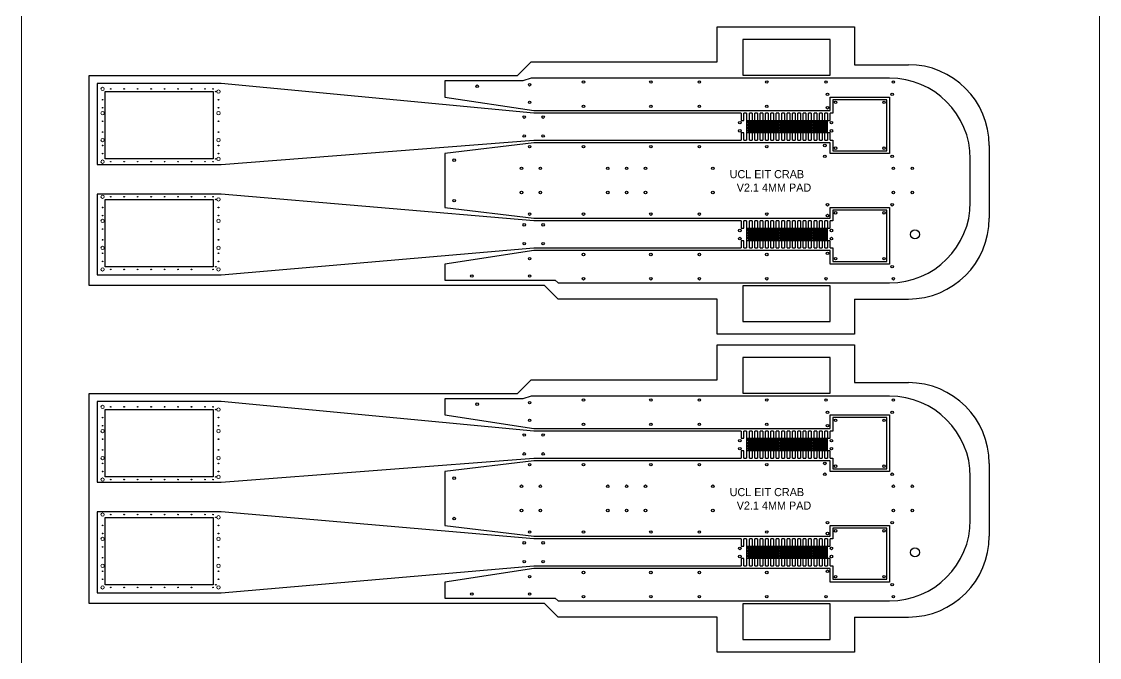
# Model space of a CAD drawing. Header units: millimetres. Extents: x 43.3 to 83.3, y 94.2 to 164.2.
# Drawn here: x 43.29 to 83.29, y 110.9 to 134.5 of the extents above; entities that cross this region are included whole.
import ezdxf

# ---------------------------------------------------------------- set-up
doc = ezdxf.new("R2010")
doc.units = ezdxf.units.MM
for name, color, linetype in [('Foil', 5, 'Continuous'), ('Opening', 1, 'Continuous'), ('Outline', 3, 'Continuous'), ('Rasters', 6, 'Continuous')]:
    doc.layers.add(name, color=color, linetype=linetype)

# ---------------------------------------------------------------- blocks, each defined once
blk = doc.blocks.new('*U7')
at = {"layer": 'Rasters'}
blk.add_line((0, 0.233), (0, -0.233), dxfattribs=at)
blk = doc.blocks.new('*U8')
at = {"layer": 'Rasters', "color": 0, "linetype": 'ByBlock', "lineweight": -2, "transparency": 16777216}
for p in [(0, 0), (0.05, 0), (0.1, 0), (0.15, 0), (0.2, 0), (0.25, 0), (0.3, 0), (0.35, 0), (0.4, 0), (0.45, 0), (0.5, 0), (0.55, 0), (0.6, 0), (0.65, 0), (0.7, 0), (0.75, 0), (0.8, 0), (0.85, 0), (0.9, 0), (0.95, 0), (1, 0), (1.05, 0), (1.1, 0), (1.15, 0), (1.2, 0), (1.25, 0), (1.3, 0), (1.35, 0), (1.4, 0), (1.45, 0), (1.5, 0), (1.55, 0), (1.6, 0), (1.65, 0), (1.7, 0), (1.75, 0), (1.8, 0), (1.85, 0), (1.9, 0), (1.95, 0), (2, 0), (2.05, 0), (2.1, 0), (2.15, 0), (2.2, 0), (2.25, 0), (2.3, 0), (2.35, 0), (2.4, 0), (2.45, 0), (2.5, 0), (2.55, 0), (2.6, 0), (2.65, 0), (2.7, 0), (2.75, 0), (2.8, 0), (2.85, 0), (2.9, 0)]:
    blk.add_blockref('*U7', p, dxfattribs=at)
blk = doc.blocks.new('*U9')
at = {"layer": 'Rasters'}
blk.add_line((0, 0.233), (0, -0.233), dxfattribs=at)
blk = doc.blocks.new('*U10')
at = {"layer": 'Rasters', "color": 0, "linetype": 'ByBlock', "lineweight": -2, "transparency": 16777216}
for p in [(0, 0), (0.05, 0), (0.1, 0), (0.15, 0), (0.2, 0), (0.25, 0), (0.3, 0), (0.35, 0), (0.4, 0), (0.45, 0), (0.5, 0), (0.55, 0), (0.6, 0), (0.65, 0), (0.7, 0), (0.75, 0), (0.8, 0), (0.85, 0), (0.9, 0), (0.95, 0), (1, 0), (1.05, 0), (1.1, 0), (1.15, 0), (1.2, 0), (1.25, 0), (1.3, 0), (1.35, 0), (1.4, 0), (1.45, 0), (1.5, 0), (1.55, 0), (1.6, 0), (1.65, 0), (1.7, 0), (1.75, 0), (1.8, 0), (1.85, 0), (1.9, 0), (1.95, 0), (2, 0), (2.05, 0), (2.1, 0), (2.15, 0), (2.2, 0), (2.25, 0), (2.3, 0), (2.35, 0), (2.4, 0), (2.45, 0), (2.5, 0), (2.55, 0), (2.6, 0), (2.65, 0), (2.7, 0), (2.75, 0), (2.8, 0), (2.85, 0), (2.9, 0)]:
    blk.add_blockref('*U9', p, dxfattribs=at)
blk = doc.blocks.new('*U11')
at = {"layer": 'Rasters'}
blk.add_line((0, 0.233), (0, -0.233), dxfattribs=at)
blk = doc.blocks.new('*U12')
at = {"layer": 'Rasters', "color": 0, "linetype": 'ByBlock', "lineweight": -2, "transparency": 16777216}
for p in [(0, 0), (0.05, 0), (0.1, 0), (0.15, 0), (0.2, 0), (0.25, 0), (0.3, 0), (0.35, 0), (0.4, 0), (0.45, 0), (0.5, 0), (0.55, 0), (0.6, 0), (0.65, 0), (0.7, 0), (0.75, 0), (0.8, 0), (0.85, 0), (0.9, 0), (0.95, 0), (1, 0), (1.05, 0), (1.1, 0), (1.15, 0), (1.2, 0), (1.25, 0), (1.3, 0), (1.35, 0), (1.4, 0), (1.45, 0), (1.5, 0), (1.55, 0), (1.6, 0), (1.65, 0), (1.7, 0), (1.75, 0), (1.8, 0), (1.85, 0), (1.9, 0), (1.95, 0), (2, 0), (2.05, 0), (2.1, 0), (2.15, 0), (2.2, 0), (2.25, 0), (2.3, 0), (2.35, 0), (2.4, 0), (2.45, 0), (2.5, 0), (2.55, 0), (2.6, 0), (2.65, 0), (2.7, 0), (2.75, 0), (2.8, 0), (2.85, 0), (2.9, 0)]:
    blk.add_blockref('*U11', p, dxfattribs=at)
blk = doc.blocks.new('*U13')
at = {"layer": 'Rasters'}
blk.add_line((0, 0.233), (0, -0.233), dxfattribs=at)
blk = doc.blocks.new('*U14')
at = {"layer": 'Rasters', "color": 0, "linetype": 'ByBlock', "lineweight": -2, "transparency": 16777216}
for p in [(0, 0), (0.05, 0), (0.1, 0), (0.15, 0), (0.2, 0), (0.25, 0), (0.3, 0), (0.35, 0), (0.4, 0), (0.45, 0), (0.5, 0), (0.55, 0), (0.6, 0), (0.65, 0), (0.7, 0), (0.75, 0), (0.8, 0), (0.85, 0), (0.9, 0), (0.95, 0), (1, 0), (1.05, 0), (1.1, 0), (1.15, 0), (1.2, 0), (1.25, 0), (1.3, 0), (1.35, 0), (1.4, 0), (1.45, 0), (1.5, 0), (1.55, 0), (1.6, 0), (1.65, 0), (1.7, 0), (1.75, 0), (1.8, 0), (1.85, 0), (1.9, 0), (1.95, 0), (2, 0), (2.05, 0), (2.1, 0), (2.15, 0), (2.2, 0), (2.25, 0), (2.3, 0), (2.35, 0), (2.4, 0), (2.45, 0), (2.5, 0), (2.55, 0), (2.6, 0), (2.65, 0), (2.7, 0), (2.75, 0), (2.8, 0), (2.85, 0), (2.9, 0)]:
    blk.add_blockref('*U13', p, dxfattribs=at)

msp = doc.modelspace()

# ---------------------------------------------------------------- linework, layer by layer
at = {"layer": 'Foil'}
for p, q in [((73.2, 133.836), (70.057, 133.836)), ((70.057, 133.836), (70.057, 132.51)), ((73.3, 133.836), (73.2, 133.836)), ((73.3, 132.51), (73.3, 133.836)), ((62.2, 132.4), (61.9, 132.3)), ((69.7, 132.4), (62.2, 132.4)), ((73.4, 132.4), (69.7, 132.4)), ((70.057, 132.51), (73.2, 132.51)), ((73.2, 132.51), (73.3, 132.51)), ((75.4, 132.4), (73.4, 132.4)), ((75.5, 132.4), (75.4, 132.4)), ((50.7, 132.2), (46.1, 132.2)), ((46.1, 132.2), (46.1, 129.2)), ((62.3, 131.1), (50.7, 132.2)), ((61.9, 132.3), (59, 132.3)), ((59, 132.3), (59, 131.7)), ((59, 131.7), (62.3, 131.2)), ((73.3, 131.2), (73.3, 131.7)), ((73.3, 131.7), (73.4, 131.7)), ((73.4, 131.7), (75.5, 131.7)), ((75.4, 131.6), (73.4, 131.6)), ((73.4, 131.6), (73.4, 131.1)), ((75.4, 129.7), (75.4, 131.6)), ((75.5, 131.7), (75.5, 130.6)), ((62.3, 131.2), (62.4, 131.2)), ((62.4, 131.2), (67.1, 131.2)), ((67.1, 131.2), (69.7, 131.2)), ((69.7, 131.2), (73.3, 131.2)), ((66.9, 131.1), (62.3, 131.1)), ((69.7, 131.1), (66.9, 131.1)), ((70, 131.1), (69.7, 131.1)), ((70.2, 131.1), (70.1, 131.1)), ((70.4, 131.1), (70.3, 131.1)), ((70.6, 131.1), (70.5, 131.1)), ((70.8, 131.1), (70.7, 131.1)), ((71, 131.1), (70.9, 131.1)), ((71.2, 131.1), (71.1, 131.1)), ((71.4, 131.1), (71.3, 131.1)), ((71.6, 131.1), (71.5, 131.1)), ((71.8, 131.1), (71.7, 131.1)), ((72, 131.1), (71.9, 131.1)), ((72.2, 131.1), (72.1, 131.1)), ((72.4, 131.1), (72.3, 131.1)), ((72.6, 131.1), (72.5, 131.1)), ((72.8, 131.1), (72.7, 131.1)), ((73, 131.1), (72.9, 131.1)), ((73.2, 131.1), (73.1, 131.1)), ((73.4, 131.1), (73.3, 131.1)), ((75.5, 130.6), (75.5, 129.6)), ((50.7, 129.2), (62.3, 130.1)), ((62.3, 130), (59, 129.6)), ((62.3, 130.1), (63.2, 130.1)), ((63.3, 130), (62.3, 130)), ((63.2, 130.1), (66.9, 130.1)), ((67, 130), (63.3, 130)), ((66.9, 130.1), (69.7, 130.1)), ((69.7, 130), (67, 130)), ((69.7, 130.1), (70, 130.1)), ((73.2, 130), (69.7, 130)), ((70.1, 130.1), (70.2, 130.1)), ((70.3, 130.1), (70.4, 130.1)), ((70.5, 130.1), (70.6, 130.1)), ((70.7, 130.1), (70.8, 130.1)), ((70.9, 130.1), (71, 130.1)), ((71.1, 130.1), (71.2, 130.1)), ((71.3, 130.1), (71.4, 130.1)), ((71.5, 130.1), (71.6, 130.1)), ((71.7, 130.1), (71.8, 130.1)), ((71.9, 130.1), (72, 130.1)), ((72.1, 130.1), (72.2, 130.1)), ((72.3, 130.1), (72.4, 130.1)), ((72.5, 130.1), (72.6, 130.1)), ((72.7, 130.1), (72.8, 130.1)), ((72.9, 130.1), (73, 130.1)), ((73.1, 130.1), (73.2, 130.1)), ((73.3, 130), (73.2, 130)), ((73.3, 130.1), (73.4, 130.1)), ((73.3, 129.6), (73.3, 130)), ((73.4, 130.1), (73.4, 129.7)), ((59, 129.6), (59, 127.6)), ((73.4, 129.6), (73.3, 129.6)), ((73.4, 129.7), (75.4, 129.7)), ((75.5, 129.6), (73.4, 129.6)), ((46.1, 129.2), (50.7, 129.2)), ((78.5, 127.8), (78.5, 129.4)), ((46.1, 128.1), (46.1, 125.1)), ((50.7, 128.1), (46.1, 128.1)), ((62.3, 127.1), (50.7, 128.1)), ((59, 127.6), (62.3, 127.2)), ((73.3, 127.2), (73.3, 127.6)), ((73.3, 127.6), (73.4, 127.6)), ((73.4, 127.6), (75.5, 127.6)), ((75.5, 127.6), (75.5, 126.6)), ((62.3, 127.2), (63.4, 127.2)), ((63.4, 127.2), (67, 127.2)), ((67, 127.2), (69.7, 127.2)), ((69.7, 127.2), (73.3, 127.2)), ((75.4, 127.5), (73.4, 127.5)), ((73.4, 127.5), (73.4, 127.1)), ((75.4, 125.6), (75.4, 127.5)), ((63.3, 127.1), (62.3, 127.1)), ((66.9, 127.1), (63.3, 127.1)), ((69.7, 127.1), (66.9, 127.1)), ((70, 127.1), (69.7, 127.1)), ((70.2, 127.1), (70.1, 127.1)), ((70.4, 127.1), (70.3, 127.1)), ((70.6, 127.1), (70.5, 127.1)), ((70.8, 127.1), (70.7, 127.1)), ((71, 127.1), (70.9, 127.1)), ((71.2, 127.1), (71.1, 127.1)), ((71.4, 127.1), (71.3, 127.1)), ((71.6, 127.1), (71.5, 127.1)), ((71.8, 127.1), (71.7, 127.1)), ((72, 127.1), (71.9, 127.1)), ((72.2, 127.1), (72.1, 127.1)), ((72.4, 127.1), (72.3, 127.1)), ((72.6, 127.1), (72.5, 127.1)), ((72.8, 127.1), (72.7, 127.1)), ((73, 127.1), (72.9, 127.1)), ((73.2, 127.1), (73.1, 127.1)), ((73.4, 127.1), (73.3, 127.1)), ((75.5, 126.6), (75.5, 125.5)), ((50.7, 125.1), (62.3, 126.1)), ((62.3, 126), (59, 125.5)), ((62.3, 126.1), (63.2, 126.1)), ((63.4, 126), (62.3, 126)), ((63.2, 126.1), (66.9, 126.1)), ((67.1, 126), (63.4, 126)), ((66.9, 126.1), (69.7, 126.1)), ((69.7, 126), (67.1, 126)), ((69.7, 126.1), (70, 126.1)), ((73.2, 126), (69.7, 126)), ((70.1, 126.1), (70.2, 126.1)), ((70.3, 126.1), (70.4, 126.1)), ((70.5, 126.1), (70.6, 126.1)), ((70.7, 126.1), (70.8, 126.1)), ((70.9, 126.1), (71, 126.1)), ((71.1, 126.1), (71.2, 126.1)), ((71.3, 126.1), (71.4, 126.1)), ((71.5, 126.1), (71.6, 126.1)), ((71.7, 126.1), (71.8, 126.1)), ((71.9, 126.1), (72, 126.1)), ((72.1, 126.1), (72.2, 126.1)), ((72.3, 126.1), (72.4, 126.1)), ((72.5, 126.1), (72.6, 126.1)), ((72.7, 126.1), (72.8, 126.1)), ((72.9, 126.1), (73, 126.1)), ((73.1, 126.1), (73.2, 126.1)), ((73.3, 126), (73.2, 126)), ((73.3, 126.1), (73.4, 126.1)), ((73.3, 125.5), (73.3, 126)), ((73.4, 126.1), (73.4, 125.6)), ((73.4, 125.6), (75.4, 125.6)), ((59, 125.5), (59, 124.9)), ((73.4, 125.5), (73.3, 125.5)), ((75.5, 125.5), (73.4, 125.5)), ((46.1, 125.1), (50.7, 125.1)), ((59, 124.9), (63.1, 124.9)), ((63.1, 124.9), (63.2, 124.8)), ((63.2, 124.8), (69.7, 124.8)), ((69.7, 124.8), (73.2, 124.8)), ((73.2, 124.8), (75.4, 124.8)), ((75.4, 124.8), (75.5, 124.8)), ((73.2, 124.691), (70.057, 124.691)), ((70.057, 124.691), (70.057, 123.365)), ((73.3, 124.691), (73.2, 124.691)), ((73.3, 123.365), (73.3, 124.691)), ((70.057, 123.365), (73.2, 123.365)), ((73.2, 123.365), (73.3, 123.365)), ((73.2, 122.036), (70.057, 122.036)), ((70.057, 122.036), (70.057, 120.71)), ((73.3, 122.036), (73.2, 122.036)), ((73.3, 120.71), (73.3, 122.036)), ((50.7, 120.4), (46.1, 120.4)), ((46.1, 120.4), (46.1, 117.4)), ((62.3, 119.3), (50.7, 120.4)), ((61.9, 120.5), (59, 120.5)), ((59, 120.5), (59, 119.9)), ((62.2, 120.6), (61.9, 120.5)), ((69.7, 120.6), (62.2, 120.6)), ((73.4, 120.6), (69.7, 120.6)), ((70.057, 120.71), (73.2, 120.71)), ((73.2, 120.71), (73.3, 120.71)), ((75.4, 120.6), (73.4, 120.6)), ((75.5, 120.6), (75.4, 120.6)), ((59, 119.9), (62.3, 119.4)), ((73.3, 119.4), (73.3, 119.9)), ((73.3, 119.9), (73.4, 119.9)), ((73.4, 119.9), (75.5, 119.9)), ((75.4, 119.8), (73.4, 119.8)), ((73.4, 119.8), (73.4, 119.3)), ((75.4, 117.9), (75.4, 119.8)), ((75.5, 119.9), (75.5, 118.8)), ((62.3, 119.4), (62.4, 119.4)), ((66.9, 119.3), (62.3, 119.3)), ((62.4, 119.4), (67.1, 119.4)), ((69.7, 119.3), (66.9, 119.3)), ((67.1, 119.4), (69.7, 119.4)), ((69.7, 119.4), (73.3, 119.4)), ((70, 119.3), (69.7, 119.3)), ((70.2, 119.3), (70.1, 119.3)), ((70.4, 119.3), (70.3, 119.3)), ((70.6, 119.3), (70.5, 119.3)), ((70.8, 119.3), (70.7, 119.3)), ((71, 119.3), (70.9, 119.3)), ((71.2, 119.3), (71.1, 119.3)), ((71.4, 119.3), (71.3, 119.3)), ((71.6, 119.3), (71.5, 119.3)), ((71.8, 119.3), (71.7, 119.3)), ((72, 119.3), (71.9, 119.3)), ((72.2, 119.3), (72.1, 119.3)), ((72.4, 119.3), (72.3, 119.3)), ((72.6, 119.3), (72.5, 119.3)), ((72.8, 119.3), (72.7, 119.3)), ((73, 119.3), (72.9, 119.3)), ((73.2, 119.3), (73.1, 119.3)), ((73.4, 119.3), (73.3, 119.3)), ((75.5, 118.8), (75.5, 117.8)), ((50.7, 117.4), (62.3, 118.3)), ((62.3, 118.2), (59, 117.8)), ((62.3, 118.3), (63.2, 118.3)), ((63.3, 118.2), (62.3, 118.2)), ((63.2, 118.3), (66.9, 118.3)), ((67, 118.2), (63.3, 118.2)), ((66.9, 118.3), (69.7, 118.3)), ((69.7, 118.2), (67, 118.2)), ((69.7, 118.3), (70, 118.3)), ((73.2, 118.2), (69.7, 118.2)), ((70.1, 118.3), (70.2, 118.3)), ((70.3, 118.3), (70.4, 118.3)), ((70.5, 118.3), (70.6, 118.3)), ((70.7, 118.3), (70.8, 118.3)), ((70.9, 118.3), (71, 118.3)), ((71.1, 118.3), (71.2, 118.3)), ((71.3, 118.3), (71.4, 118.3)), ((71.5, 118.3), (71.6, 118.3)), ((71.7, 118.3), (71.8, 118.3)), ((71.9, 118.3), (72, 118.3)), ((72.1, 118.3), (72.2, 118.3)), ((72.3, 118.3), (72.4, 118.3)), ((72.5, 118.3), (72.6, 118.3)), ((72.7, 118.3), (72.8, 118.3)), ((72.9, 118.3), (73, 118.3)), ((73.1, 118.3), (73.2, 118.3)), ((73.3, 118.2), (73.2, 118.2)), ((73.3, 118.3), (73.4, 118.3)), ((73.3, 117.8), (73.3, 118.2)), ((73.4, 118.3), (73.4, 117.9)), ((59, 117.8), (59, 115.8)), ((73.4, 117.8), (73.3, 117.8)), ((73.4, 117.9), (75.4, 117.9)), ((75.5, 117.8), (73.4, 117.8)), ((78.5, 116), (78.5, 117.6)), ((46.1, 117.4), (50.7, 117.4)), ((46.1, 116.3), (46.1, 113.3)), ((50.7, 116.3), (46.1, 116.3)), ((62.3, 115.3), (50.7, 116.3)), ((59, 115.8), (62.3, 115.4)), ((73.3, 115.4), (73.3, 115.8)), ((73.3, 115.8), (73.4, 115.8)), ((73.4, 115.8), (75.5, 115.8)), ((75.4, 115.7), (73.4, 115.7)), ((73.4, 115.7), (73.4, 115.3)), ((75.4, 113.8), (75.4, 115.7)), ((75.5, 115.8), (75.5, 114.8)), ((62.3, 115.4), (63.4, 115.4)), ((63.3, 115.3), (62.3, 115.3)), ((66.9, 115.3), (63.3, 115.3)), ((63.4, 115.4), (67, 115.4)), ((69.7, 115.3), (66.9, 115.3)), ((67, 115.4), (69.7, 115.4)), ((69.7, 115.4), (73.3, 115.4)), ((70, 115.3), (69.7, 115.3)), ((70.2, 115.3), (70.1, 115.3)), ((70.4, 115.3), (70.3, 115.3)), ((70.6, 115.3), (70.5, 115.3)), ((70.8, 115.3), (70.7, 115.3)), ((71, 115.3), (70.9, 115.3)), ((71.2, 115.3), (71.1, 115.3)), ((71.4, 115.3), (71.3, 115.3)), ((71.6, 115.3), (71.5, 115.3)), ((71.8, 115.3), (71.7, 115.3)), ((72, 115.3), (71.9, 115.3)), ((72.2, 115.3), (72.1, 115.3)), ((72.4, 115.3), (72.3, 115.3)), ((72.6, 115.3), (72.5, 115.3)), ((72.8, 115.3), (72.7, 115.3)), ((73, 115.3), (72.9, 115.3)), ((73.2, 115.3), (73.1, 115.3)), ((73.4, 115.3), (73.3, 115.3)), ((75.5, 114.8), (75.5, 113.7)), ((50.7, 113.3), (62.3, 114.3)), ((62.3, 114.2), (59, 113.7)), ((62.3, 114.3), (63.2, 114.3)), ((63.4, 114.2), (62.3, 114.2)), ((63.2, 114.3), (66.9, 114.3)), ((67.1, 114.2), (63.4, 114.2)), ((66.9, 114.3), (69.7, 114.3)), ((69.7, 114.2), (67.1, 114.2)), ((69.7, 114.3), (70, 114.3)), ((73.2, 114.2), (69.7, 114.2)), ((70.1, 114.3), (70.2, 114.3)), ((70.3, 114.3), (70.4, 114.3)), ((70.5, 114.3), (70.6, 114.3)), ((70.7, 114.3), (70.8, 114.3)), ((70.9, 114.3), (71, 114.3)), ((71.1, 114.3), (71.2, 114.3)), ((71.3, 114.3), (71.4, 114.3)), ((71.5, 114.3), (71.6, 114.3)), ((71.7, 114.3), (71.8, 114.3)), ((71.9, 114.3), (72, 114.3)), ((72.1, 114.3), (72.2, 114.3)), ((72.3, 114.3), (72.4, 114.3)), ((72.5, 114.3), (72.6, 114.3)), ((72.7, 114.3), (72.8, 114.3)), ((72.9, 114.3), (73, 114.3)), ((73.1, 114.3), (73.2, 114.3)), ((73.3, 114.2), (73.2, 114.2)), ((73.3, 114.3), (73.4, 114.3)), ((73.3, 113.7), (73.3, 114.2)), ((73.4, 114.3), (73.4, 113.8)), ((59, 113.7), (59, 113.1)), ((73.4, 113.7), (73.3, 113.7)), ((73.4, 113.8), (75.4, 113.8)), ((75.5, 113.7), (73.4, 113.7)), ((46.1, 113.3), (50.7, 113.3)), ((59, 113.1), (63.1, 113.1)), ((63.1, 113.1), (63.2, 113)), ((63.2, 113), (69.7, 113)), ((69.7, 113), (73.2, 113)), ((73.2, 112.891), (70.057, 112.891)), ((70.057, 112.891), (70.057, 111.565)), ((73.2, 113), (75.4, 113)), ((73.3, 112.891), (73.2, 112.891)), ((73.3, 111.565), (73.3, 112.891)), ((75.4, 113), (75.5, 113)), ((70.057, 111.565), (73.2, 111.565)), ((73.2, 111.565), (73.3, 111.565))]:
    msp.add_line(p, q, dxfattribs=at)
for points in [[(70, 131.1), (70, 130.833), (70.1, 130.833), (70.1, 131.1)], [(70.2, 131.1), (70.2, 130.833), (70.3, 130.833), (70.3, 131.1)], [(70.4, 131.1), (70.4, 130.833), (70.5, 130.833), (70.5, 131.1)], [(70.6, 131.1), (70.6, 130.833), (70.7, 130.833), (70.7, 131.1)], [(70.8, 131.1), (70.8, 130.833), (70.9, 130.833), (70.9, 131.1)], [(71, 131.1), (71, 130.833), (71.1, 130.833), (71.1, 131.1)], [(71.2, 131.1), (71.2, 130.833), (71.3, 130.833), (71.3, 131.1)], [(71.4, 131.1), (71.4, 130.833), (71.5, 130.833), (71.5, 131.1)], [(71.6, 131.1), (71.6, 130.833), (71.7, 130.833), (71.7, 131.1)], [(71.8, 131.1), (71.8, 130.833), (71.9, 130.833), (71.9, 131.1)], [(72, 131.1), (72, 130.833), (72.1, 130.833), (72.1, 131.1)], [(72.2, 131.1), (72.2, 130.833), (72.3, 130.833), (72.3, 131.1)], [(72.4, 131.1), (72.4, 130.833), (72.5, 130.833), (72.5, 131.1)], [(72.6, 131.1), (72.6, 130.833), (72.7, 130.833), (72.7, 131.1)], [(72.8, 131.1), (72.8, 130.833), (72.9, 130.833), (72.9, 131.1)], [(73, 131.1), (73, 130.833), (73.1, 130.833), (73.1, 131.1)], [(73.2, 131.1), (73.2, 130.833), (73.3, 130.833), (73.3, 131.1)], [(70.1, 130.1), (70.1, 130.367), (70, 130.367), (70, 130.1)], [(70.3, 130.1), (70.3, 130.367), (70.2, 130.367), (70.2, 130.1)], [(70.5, 130.1), (70.5, 130.367), (70.4, 130.367), (70.4, 130.1)], [(70.7, 130.1), (70.7, 130.367), (70.6, 130.367), (70.6, 130.1)], [(70.9, 130.1), (70.9, 130.367), (70.8, 130.367), (70.8, 130.1)], [(71.1, 130.1), (71.1, 130.367), (71, 130.367), (71, 130.1)], [(71.3, 130.1), (71.3, 130.367), (71.2, 130.367), (71.2, 130.1)], [(71.5, 130.1), (71.5, 130.367), (71.4, 130.367), (71.4, 130.1)], [(71.7, 130.1), (71.7, 130.367), (71.6, 130.367), (71.6, 130.1)], [(71.9, 130.1), (71.9, 130.367), (71.8, 130.367), (71.8, 130.1)], [(72.1, 130.1), (72.1, 130.367), (72, 130.367), (72, 130.1)], [(72.3, 130.1), (72.3, 130.367), (72.2, 130.367), (72.2, 130.1)], [(72.5, 130.1), (72.5, 130.367), (72.4, 130.367), (72.4, 130.1)], [(72.7, 130.1), (72.7, 130.367), (72.6, 130.367), (72.6, 130.1)], [(72.9, 130.1), (72.9, 130.367), (72.8, 130.367), (72.8, 130.1)], [(73.1, 130.1), (73.1, 130.367), (73, 130.367), (73, 130.1)], [(73.3, 130.1), (73.3, 130.367), (73.2, 130.367), (73.2, 130.1)], [(70, 127.1), (70, 126.833), (70.1, 126.833), (70.1, 127.1)], [(70.2, 127.1), (70.2, 126.833), (70.3, 126.833), (70.3, 127.1)], [(70.4, 127.1), (70.4, 126.833), (70.5, 126.833), (70.5, 127.1)], [(70.6, 127.1), (70.6, 126.833), (70.7, 126.833), (70.7, 127.1)], [(70.8, 127.1), (70.8, 126.833), (70.9, 126.833), (70.9, 127.1)], [(71, 127.1), (71, 126.833), (71.1, 126.833), (71.1, 127.1)], [(71.2, 127.1), (71.2, 126.833), (71.3, 126.833), (71.3, 127.1)], [(71.4, 127.1), (71.4, 126.833), (71.5, 126.833), (71.5, 127.1)], [(71.6, 127.1), (71.6, 126.833), (71.7, 126.833), (71.7, 127.1)], [(71.8, 127.1), (71.8, 126.833), (71.9, 126.833), (71.9, 127.1)], [(72, 127.1), (72, 126.833), (72.1, 126.833), (72.1, 127.1)], [(72.2, 127.1), (72.2, 126.833), (72.3, 126.833), (72.3, 127.1)], [(72.4, 127.1), (72.4, 126.833), (72.5, 126.833), (72.5, 127.1)], [(72.6, 127.1), (72.6, 126.833), (72.7, 126.833), (72.7, 127.1)], [(72.8, 127.1), (72.8, 126.833), (72.9, 126.833), (72.9, 127.1)], [(73, 127.1), (73, 126.833), (73.1, 126.833), (73.1, 127.1)], [(73.2, 127.1), (73.2, 126.833), (73.3, 126.833), (73.3, 127.1)], [(70.1, 126.1), (70.1, 126.367), (70, 126.367), (70, 126.1)], [(70.3, 126.1), (70.3, 126.367), (70.2, 126.367), (70.2, 126.1)], [(70.5, 126.1), (70.5, 126.367), (70.4, 126.367), (70.4, 126.1)], [(70.7, 126.1), (70.7, 126.367), (70.6, 126.367), (70.6, 126.1)], [(70.9, 126.1), (70.9, 126.367), (70.8, 126.367), (70.8, 126.1)], [(71.1, 126.1), (71.1, 126.367), (71, 126.367), (71, 126.1)], [(71.3, 126.1), (71.3, 126.367), (71.2, 126.367), (71.2, 126.1)], [(71.5, 126.1), (71.5, 126.367), (71.4, 126.367), (71.4, 126.1)], [(71.7, 126.1), (71.7, 126.367), (71.6, 126.367), (71.6, 126.1)], [(71.9, 126.1), (71.9, 126.367), (71.8, 126.367), (71.8, 126.1)], [(72.1, 126.1), (72.1, 126.367), (72, 126.367), (72, 126.1)], [(72.3, 126.1), (72.3, 126.367), (72.2, 126.367), (72.2, 126.1)], [(72.5, 126.1), (72.5, 126.367), (72.4, 126.367), (72.4, 126.1)], [(72.7, 126.1), (72.7, 126.367), (72.6, 126.367), (72.6, 126.1)], [(72.9, 126.1), (72.9, 126.367), (72.8, 126.367), (72.8, 126.1)], [(73.1, 126.1), (73.1, 126.367), (73, 126.367), (73, 126.1)], [(73.3, 126.1), (73.3, 126.367), (73.2, 126.367), (73.2, 126.1)], [(70, 119.3), (70, 119.033), (70.1, 119.033), (70.1, 119.3)], [(70.2, 119.3), (70.2, 119.033), (70.3, 119.033), (70.3, 119.3)], [(70.4, 119.3), (70.4, 119.033), (70.5, 119.033), (70.5, 119.3)], [(70.6, 119.3), (70.6, 119.033), (70.7, 119.033), (70.7, 119.3)], [(70.8, 119.3), (70.8, 119.033), (70.9, 119.033), (70.9, 119.3)], [(71, 119.3), (71, 119.033), (71.1, 119.033), (71.1, 119.3)], [(71.2, 119.3), (71.2, 119.033), (71.3, 119.033), (71.3, 119.3)], [(71.4, 119.3), (71.4, 119.033), (71.5, 119.033), (71.5, 119.3)], [(71.6, 119.3), (71.6, 119.033), (71.7, 119.033), (71.7, 119.3)], [(71.8, 119.3), (71.8, 119.033), (71.9, 119.033), (71.9, 119.3)], [(72, 119.3), (72, 119.033), (72.1, 119.033), (72.1, 119.3)], [(72.2, 119.3), (72.2, 119.033), (72.3, 119.033), (72.3, 119.3)], [(72.4, 119.3), (72.4, 119.033), (72.5, 119.033), (72.5, 119.3)], [(72.6, 119.3), (72.6, 119.033), (72.7, 119.033), (72.7, 119.3)], [(72.8, 119.3), (72.8, 119.033), (72.9, 119.033), (72.9, 119.3)], [(73, 119.3), (73, 119.033), (73.1, 119.033), (73.1, 119.3)], [(73.2, 119.3), (73.2, 119.033), (73.3, 119.033), (73.3, 119.3)], [(70.1, 118.3), (70.1, 118.567), (70, 118.567), (70, 118.3)], [(70.3, 118.3), (70.3, 118.567), (70.2, 118.567), (70.2, 118.3)], [(70.5, 118.3), (70.5, 118.567), (70.4, 118.567), (70.4, 118.3)], [(70.7, 118.3), (70.7, 118.567), (70.6, 118.567), (70.6, 118.3)], [(70.9, 118.3), (70.9, 118.567), (70.8, 118.567), (70.8, 118.3)], [(71.1, 118.3), (71.1, 118.567), (71, 118.567), (71, 118.3)], [(71.3, 118.3), (71.3, 118.567), (71.2, 118.567), (71.2, 118.3)], [(71.5, 118.3), (71.5, 118.567), (71.4, 118.567), (71.4, 118.3)], [(71.7, 118.3), (71.7, 118.567), (71.6, 118.567), (71.6, 118.3)], [(71.9, 118.3), (71.9, 118.567), (71.8, 118.567), (71.8, 118.3)], [(72.1, 118.3), (72.1, 118.567), (72, 118.567), (72, 118.3)], [(72.3, 118.3), (72.3, 118.567), (72.2, 118.567), (72.2, 118.3)], [(72.5, 118.3), (72.5, 118.567), (72.4, 118.567), (72.4, 118.3)], [(72.7, 118.3), (72.7, 118.567), (72.6, 118.567), (72.6, 118.3)], [(72.9, 118.3), (72.9, 118.567), (72.8, 118.567), (72.8, 118.3)], [(73.1, 118.3), (73.1, 118.567), (73, 118.567), (73, 118.3)], [(73.3, 118.3), (73.3, 118.567), (73.2, 118.567), (73.2, 118.3)], [(70, 115.3), (70, 115.033), (70.1, 115.033), (70.1, 115.3)], [(70.2, 115.3), (70.2, 115.033), (70.3, 115.033), (70.3, 115.3)], [(70.4, 115.3), (70.4, 115.033), (70.5, 115.033), (70.5, 115.3)], [(70.6, 115.3), (70.6, 115.033), (70.7, 115.033), (70.7, 115.3)], [(70.8, 115.3), (70.8, 115.033), (70.9, 115.033), (70.9, 115.3)], [(71, 115.3), (71, 115.033), (71.1, 115.033), (71.1, 115.3)], [(71.2, 115.3), (71.2, 115.033), (71.3, 115.033), (71.3, 115.3)], [(71.4, 115.3), (71.4, 115.033), (71.5, 115.033), (71.5, 115.3)], [(71.6, 115.3), (71.6, 115.033), (71.7, 115.033), (71.7, 115.3)], [(71.8, 115.3), (71.8, 115.033), (71.9, 115.033), (71.9, 115.3)], [(72, 115.3), (72, 115.033), (72.1, 115.033), (72.1, 115.3)], [(72.2, 115.3), (72.2, 115.033), (72.3, 115.033), (72.3, 115.3)], [(72.4, 115.3), (72.4, 115.033), (72.5, 115.033), (72.5, 115.3)], [(72.6, 115.3), (72.6, 115.033), (72.7, 115.033), (72.7, 115.3)], [(72.8, 115.3), (72.8, 115.033), (72.9, 115.033), (72.9, 115.3)], [(73, 115.3), (73, 115.033), (73.1, 115.033), (73.1, 115.3)], [(73.2, 115.3), (73.2, 115.033), (73.3, 115.033), (73.3, 115.3)], [(70.1, 114.3), (70.1, 114.567), (70, 114.567), (70, 114.3)], [(70.3, 114.3), (70.3, 114.567), (70.2, 114.567), (70.2, 114.3)], [(70.5, 114.3), (70.5, 114.567), (70.4, 114.567), (70.4, 114.3)], [(70.7, 114.3), (70.7, 114.567), (70.6, 114.567), (70.6, 114.3)], [(70.9, 114.3), (70.9, 114.567), (70.8, 114.567), (70.8, 114.3)], [(71.1, 114.3), (71.1, 114.567), (71, 114.567), (71, 114.3)], [(71.3, 114.3), (71.3, 114.567), (71.2, 114.567), (71.2, 114.3)], [(71.5, 114.3), (71.5, 114.567), (71.4, 114.567), (71.4, 114.3)], [(71.7, 114.3), (71.7, 114.567), (71.6, 114.567), (71.6, 114.3)], [(71.9, 114.3), (71.9, 114.567), (71.8, 114.567), (71.8, 114.3)], [(72.1, 114.3), (72.1, 114.567), (72, 114.567), (72, 114.3)], [(72.3, 114.3), (72.3, 114.567), (72.2, 114.567), (72.2, 114.3)], [(72.5, 114.3), (72.5, 114.567), (72.4, 114.567), (72.4, 114.3)], [(72.7, 114.3), (72.7, 114.567), (72.6, 114.567), (72.6, 114.3)], [(72.9, 114.3), (72.9, 114.567), (72.8, 114.567), (72.8, 114.3)], [(73.1, 114.3), (73.1, 114.567), (73, 114.567), (73, 114.3)], [(73.3, 114.3), (73.3, 114.567), (73.2, 114.567), (73.2, 114.3)]]:
    msp.add_lwpolyline(points, dxfattribs=at)
at = {"layer": 'Foil', "linetype": 'Continuous', "lineweight": 0}
for centre in [(46.3, 132), (50.6, 131.9), (46.3, 131.1), (50.6, 131.1), (46.3, 130.1), (50.6, 130.1), (46.3, 129.3), (50.6, 129.4), (46.3, 128), (50.6, 127.9), (46.3, 127.1), (50.6, 127.1), (46.3, 126.1), (50.6, 126.1), (46.3, 125.3), (50.6, 125.3), (46.3, 120.2), (50.6, 120.1), (46.3, 119.3), (50.6, 119.3), (46.3, 118.3), (50.6, 118.3), (50.6, 117.6), (46.3, 117.5), (46.3, 116.2), (50.6, 116.1), (46.3, 115.3), (50.6, 115.3), (46.3, 114.3), (50.6, 114.3), (46.3, 113.5), (50.6, 113.5)]:
    msp.add_circle(centre, 0.0626, dxfattribs=at)
at = {"layer": 'Foil'}
for centre, radius in [((46.6, 132), 0.0114), ((47.1, 132), 0.0114), ((47.6, 132), 0.0114), ((48.1, 132), 0.0114), ((48.6, 132), 0.0114), ((49.1, 132), 0.0114), ((49.6, 132), 0.0114), ((50.1, 132), 0.0114), ((50.4, 132), 0.0114), ((60.2, 132.1), 0.0463), ((62.146, 132.154), 0.0463), ((64.146, 132.254), 0.0463), ((66.646, 132.254), 0.0463), ((68.446, 132.254), 0.0463), ((70.946, 132.254), 0.0463), ((73.146, 132.254), 0.0463), ((75.646, 132.254), 0.0463), ((46.3, 131.6), 0.0114), ((50.5, 131.9), 0.0114), ((50.6, 131.6), 0.0114), ((73.2, 131.8), 0.0463), ((75.6, 131.8), 0.0463), ((46.3, 131.3), 0.0114), ((50.6, 131.3), 0.0114), ((62.146, 131.5), 0.0463), ((64.146, 131.354), 0.0463), ((66.646, 131.354), 0.0463), ((68.446, 131.354), 0.0463), ((70.946, 131.354), 0.0463), ((73.2, 131.3), 0.0463), ((73.5, 131.5), 0.0463), ((75.3, 131.5), 0.0463), ((46.3, 130.8), 0.0114), ((50.6, 130.8), 0.0114), ((61.946, 130.954), 0.0463), ((62.646, 130.954), 0.0463), ((46.3, 130.4), 0.0114), ((50.6, 130.4), 0.0114), ((69.946, 130.746), 0.0463), ((69.946, 130.446), 0.0463), ((73.346, 130.746), 0.0463), ((73.346, 130.446), 0.0463), ((61.946, 130.254), 0.0463), ((62.646, 130.254), 0.0463), ((46.3, 129.9), 0.0114), ((46.3, 129.6), 0.0114), ((50.6, 129.9), 0.0114), ((50.6, 129.6), 0.0114), ((62.146, 129.854), 0.0463), ((64.146, 129.854), 0.0463), ((66.646, 129.854), 0.0463), ((68.446, 129.854), 0.0463), ((70.946, 129.854), 0.0463), ((73.1, 129.9), 0.0463), ((73.5, 129.8), 0.0463), ((75.3, 129.8), 0.0463), ((46.6, 129.3), 0.0114), ((47.1, 129.3), 0.0114), ((47.6, 129.3), 0.0114), ((48.1, 129.3), 0.0114), ((48.6, 129.3), 0.0114), ((49.1, 129.3), 0.0114), ((49.6, 129.3), 0.0114), ((50.1, 129.3), 0.0114), ((50.4, 129.3), 0.0114), ((50.5, 129.4), 0.0114), ((59.346, 129.354), 0.0463), ((73.1, 129.5), 0.0463), ((75.6, 129.5), 0.0463), ((61.846, 129.054), 0.0463), ((62.546, 129.054), 0.0463), ((65.046, 129.054), 0.0463), ((65.746, 129.054), 0.0463), ((66.446, 129.054), 0.0463), ((68.946, 129.054), 0.0463), ((75.646, 129.054), 0.0463), ((76.346, 129.054), 0.0463), ((46.6, 128), 0.0114), ((47.1, 128), 0.0114), ((47.6, 128), 0.0114), ((48.1, 128), 0.0114), ((48.6, 128), 0.0114), ((49.1, 128), 0.0114), ((49.6, 128), 0.0114), ((50.1, 128), 0.0114), ((50.4, 128), 0.0114), ((61.846, 128.154), 0.0463), ((62.546, 128.154), 0.0463), ((65.046, 128.154), 0.0463), ((65.746, 128.154), 0.0463), ((66.446, 128.154), 0.0463), ((68.946, 128.154), 0.0463), ((75.646, 128.154), 0.0463), ((76.346, 128.154), 0.0463), ((46.3, 127.6), 0.0114), ((50.5, 127.9), 0.0114), ((50.6, 127.6), 0.0114), ((59.346, 127.854), 0.0463), ((73.2, 127.7), 0.0463), ((75.6, 127.7), 0.0463), ((46.3, 127.3), 0.0114), ((50.6, 127.3), 0.0114), ((62.146, 127.354), 0.0463), ((64.146, 127.354), 0.0463), ((66.646, 127.354), 0.0463), ((68.446, 127.354), 0.0463), ((70.946, 127.354), 0.0463), ((73.2, 127.3), 0.0463), ((73.5, 127.4), 0.0463), ((75.3, 127.4), 0.0463), ((46.3, 126.8), 0.0114), ((50.6, 126.8), 0.0114), ((61.946, 126.954), 0.0463), ((62.646, 126.954), 0.0463), ((46.3, 126.4), 0.0114), ((50.6, 126.4), 0.0114), ((69.946, 126.746), 0.0463), ((69.946, 126.446), 0.0463), ((73.346, 126.746), 0.0463), ((73.346, 126.446), 0.0463), ((76.446, 126.6), 0.168), ((61.946, 126.254), 0.0463), ((62.646, 126.254), 0.0463), ((46.3, 125.9), 0.0114), ((46.3, 125.6), 0.0114), ((50.6, 125.9), 0.0114), ((50.6, 125.6), 0.0114), ((62.146, 125.7), 0.0463), ((64.146, 125.854), 0.0463), ((66.646, 125.854), 0.0463), ((68.446, 125.854), 0.0463), ((70.946, 125.854), 0.0463), ((73.2, 125.9), 0.0463), ((73.5, 125.7), 0.0463), ((75.3, 125.7), 0.0463), ((46.6, 125.3), 0.0114), ((47.1, 125.3), 0.0114), ((47.6, 125.3), 0.0114), ((48.1, 125.3), 0.0114), ((48.6, 125.3), 0.0114), ((49.1, 125.3), 0.0114), ((49.6, 125.3), 0.0114), ((50.4, 125.3), 0.0114), ((50.5, 125.4), 0.0114), ((75.6, 125.4), 0.0463), ((60, 125.054), 0.0463), ((62.146, 125.054), 0.0463), ((64.146, 124.954), 0.0463), ((66.646, 124.954), 0.0463), ((68.446, 124.954), 0.0463), ((70.946, 124.954), 0.0463), ((73.146, 124.954), 0.0463), ((75.646, 124.954), 0.0463), ((62.146, 120.354), 0.0463), ((64.146, 120.454), 0.0463), ((66.646, 120.454), 0.0463), ((68.446, 120.454), 0.0463), ((70.946, 120.454), 0.0463), ((73.146, 120.454), 0.0463), ((75.646, 120.454), 0.0463), ((46.6, 120.2), 0.0114), ((47.1, 120.2), 0.0114), ((47.6, 120.2), 0.0114), ((48.1, 120.2), 0.0114), ((48.6, 120.2), 0.0114), ((49.1, 120.2), 0.0114), ((49.6, 120.2), 0.0114), ((50.1, 120.2), 0.0114), ((50.4, 120.2), 0.0114), ((50.5, 120.1), 0.0114), ((60.2, 120.3), 0.0463), ((73.2, 120), 0.0463), ((75.6, 120), 0.0463), ((46.3, 119.8), 0.0114), ((50.6, 119.8), 0.0114), ((62.146, 119.7), 0.0463), ((64.146, 119.554), 0.0463), ((66.646, 119.554), 0.0463), ((68.446, 119.554), 0.0463), ((70.946, 119.554), 0.0463), ((73.5, 119.7), 0.0463), ((75.3, 119.7), 0.0463), ((46.3, 119.5), 0.0114), ((50.6, 119.5), 0.0114), ((61.946, 119.154), 0.0463), ((62.646, 119.154), 0.0463), ((73.2, 119.5), 0.0463), ((46.3, 119), 0.0114), ((50.6, 119), 0.0114), ((69.946, 118.946), 0.0463), ((73.346, 118.946), 0.0463), ((46.3, 118.6), 0.0114), ((50.6, 118.6), 0.0114), ((61.946, 118.454), 0.0463), ((62.646, 118.454), 0.0463), ((69.946, 118.646), 0.0463), ((73.346, 118.646), 0.0463), ((46.3, 118.1), 0.0114), ((50.6, 118.1), 0.0114), ((62.146, 118.054), 0.0463), ((64.146, 118.054), 0.0463), ((66.646, 118.054), 0.0463), ((68.446, 118.054), 0.0463), ((70.946, 118.054), 0.0463), ((73.1, 118.1), 0.0463), ((73.5, 118), 0.0463), ((75.3, 118), 0.0463), ((46.3, 117.8), 0.0114), ((50.5, 117.6), 0.0114), ((50.6, 117.8), 0.0114), ((59.346, 117.554), 0.0463), ((73.1, 117.7), 0.0463), ((75.6, 117.7), 0.0463), ((46.6, 117.5), 0.0114), ((47.1, 117.5), 0.0114), ((47.6, 117.5), 0.0114), ((48.1, 117.5), 0.0114), ((48.6, 117.5), 0.0114), ((49.1, 117.5), 0.0114), ((49.6, 117.5), 0.0114), ((50.1, 117.5), 0.0114), ((50.4, 117.5), 0.0114), ((61.846, 117.254), 0.0463), ((62.546, 117.254), 0.0463), ((65.046, 117.254), 0.0463), ((65.746, 117.254), 0.0463), ((66.446, 117.254), 0.0463), ((68.946, 117.254), 0.0463), ((75.646, 117.254), 0.0463), ((76.346, 117.254), 0.0463), ((61.846, 116.354), 0.0463), ((62.546, 116.354), 0.0463), ((65.046, 116.354), 0.0463), ((65.746, 116.354), 0.0463), ((66.446, 116.354), 0.0463), ((68.946, 116.354), 0.0463), ((75.646, 116.354), 0.0463), ((76.346, 116.354), 0.0463), ((46.6, 116.2), 0.0114), ((47.1, 116.2), 0.0114), ((47.6, 116.2), 0.0114), ((48.1, 116.2), 0.0114), ((48.6, 116.2), 0.0114), ((49.1, 116.2), 0.0114), ((49.6, 116.2), 0.0114), ((50.1, 116.2), 0.0114), ((50.4, 116.2), 0.0114), ((50.5, 116.1), 0.0114), ((59.346, 116.054), 0.0463), ((46.3, 115.8), 0.0114), ((50.6, 115.8), 0.0114), ((62.146, 115.554), 0.0463), ((64.146, 115.554), 0.0463), ((66.646, 115.554), 0.0463), ((68.446, 115.554), 0.0463), ((70.946, 115.554), 0.0463), ((73.2, 115.9), 0.0463), ((73.5, 115.6), 0.0463), ((75.3, 115.6), 0.0463), ((75.6, 115.9), 0.0463), ((46.3, 115.5), 0.0114), ((50.6, 115.5), 0.0114), ((61.946, 115.154), 0.0463), ((62.646, 115.154), 0.0463), ((73.2, 115.5), 0.0463), ((46.3, 115), 0.0114), ((50.6, 115), 0.0114), ((69.946, 114.946), 0.0463), ((73.346, 114.946), 0.0463), ((76.446, 114.8), 0.168), ((46.3, 114.6), 0.0114), ((50.6, 114.6), 0.0114), ((61.946, 114.454), 0.0463), ((62.646, 114.454), 0.0463), ((69.946, 114.646), 0.0463), ((73.346, 114.646), 0.0463), ((46.3, 114.1), 0.0114), ((50.6, 114.1), 0.0114), ((64.146, 114.054), 0.0463), ((66.646, 114.054), 0.0463), ((68.446, 114.054), 0.0463), ((70.946, 114.054), 0.0463), ((73.2, 114.1), 0.0463), ((46.3, 113.8), 0.0114), ((50.5, 113.6), 0.0114), ((50.6, 113.8), 0.0114), ((62.146, 113.9), 0.0463), ((73.5, 113.9), 0.0463), ((75.3, 113.9), 0.0463), ((75.6, 113.6), 0.0463), ((46.6, 113.5), 0.0114), ((47.1, 113.5), 0.0114), ((47.6, 113.5), 0.0114), ((48.1, 113.5), 0.0114), ((48.6, 113.5), 0.0114), ((49.1, 113.5), 0.0114), ((49.6, 113.5), 0.0114), ((50.4, 113.5), 0.0114), ((60, 113.254), 0.0463), ((62.146, 113.254), 0.0463), ((64.146, 113.154), 0.0463), ((66.646, 113.154), 0.0463), ((68.446, 113.154), 0.0463), ((70.946, 113.154), 0.0463), ((73.146, 113.154), 0.0463), ((75.646, 113.154), 0.0463)]:
    msp.add_circle(centre, radius, dxfattribs=at)
for centre, start, end in [((75.5, 129.4), 0, 90), ((75.5, 127.8), 270, 0), ((75.5, 117.6), 0, 90), ((75.5, 116), 270, 360)]:
    msp.add_arc(centre, 3, start, end, dxfattribs=at)
at = {"layer": 'Opening', "linetype": 'Continuous', "lineweight": 0}
for p, q in [((43.292, 94.211), (43.292, 164.211)), ((83.292, 164.211), (83.292, 94.211)), ((70.2, 130.367), (70.2, 130.833)), ((70.2, 130.833), (73.2, 130.833)), ((73.2, 130.833), (73.2, 130.367)), ((73.2, 130.367), (70.2, 130.367)), ((70.2, 126.367), (70.2, 126.833)), ((70.2, 126.833), (73.2, 126.833)), ((73.2, 126.833), (73.2, 126.367)), ((73.2, 126.367), (70.2, 126.367)), ((70.2, 118.567), (70.2, 119.033)), ((70.2, 119.033), (73.2, 119.033)), ((73.2, 119.033), (73.2, 118.567)), ((73.2, 118.567), (70.2, 118.567)), ((70.2, 114.567), (70.2, 115.033)), ((70.2, 115.033), (73.2, 115.033)), ((73.2, 115.033), (73.2, 114.567)), ((73.2, 114.567), (70.2, 114.567))]:
    msp.add_line(p, q, dxfattribs=at)
at = {"layer": 'Opening'}
for p, q in [((46.4, 129.4), (46.4, 131.9)), ((46.4, 131.9), (50.4, 131.9)), ((50.4, 131.9), (50.4, 129.4)), ((50.4, 129.4), (46.4, 129.4)), ((46.4, 125.4), (46.4, 127.9)), ((46.4, 127.9), (50.4, 127.9)), ((50.4, 127.9), (50.4, 125.4)), ((50.4, 125.4), (46.4, 125.4)), ((46.4, 117.6), (46.4, 120.1)), ((46.4, 120.1), (50.4, 120.1)), ((50.4, 120.1), (50.4, 117.6)), ((50.4, 117.6), (46.4, 117.6)), ((46.4, 113.6), (46.4, 116.1)), ((46.4, 116.1), (50.4, 116.1)), ((50.4, 116.1), (50.4, 113.6)), ((50.4, 113.6), (46.4, 113.6))]:
    msp.add_line(p, q, dxfattribs=at)
at = {"layer": 'Outline'}
for p, q in [((69.1, 134.2), (69.1, 134.3)), ((69.1, 134.3), (74.2, 134.3)), ((69.1, 133.8), (69.1, 134.2)), ((74.2, 134.3), (74.2, 133.8)), ((69.1, 133), (69.1, 133.8)), ((74.2, 133.8), (74.2, 132.9)), ((61.7, 132.5), (62.2, 133)), ((62.2, 133), (69.1, 133)), ((74.2, 132.9), (76.2, 132.9)), ((45.8, 124.7), (45.8, 132.5)), ((45.8, 132.5), (56.7, 132.5)), ((56.7, 132.5), (61.7, 132.5)), ((79.2, 129.9), (79.2, 127.2)), ((56.7, 124.7), (45.8, 124.7)), ((62.7, 124.7), (56.7, 124.7)), ((63.2, 124.2), (62.7, 124.7)), ((69.1, 124.2), (63.2, 124.2)), ((69.1, 122.9), (69.1, 124.2)), ((74.2, 124.2), (74.2, 122.9)), ((74.2, 124.2), (76.2, 124.2)), ((74.2, 122.9), (69.1, 122.9)), ((69.1, 122.4), (69.1, 122.5)), ((69.1, 122.5), (74.2, 122.5)), ((69.1, 122), (69.1, 122.4)), ((74.2, 122.5), (74.2, 122)), ((69.1, 121.2), (69.1, 122)), ((74.2, 122), (74.2, 121.1)), ((61.7, 120.7), (62.2, 121.2)), ((62.2, 121.2), (69.1, 121.2)), ((74.2, 121.1), (76.2, 121.1)), ((45.8, 112.9), (45.8, 120.7)), ((45.8, 120.7), (56.7, 120.7)), ((56.7, 120.7), (61.7, 120.7)), ((79.2, 118.1), (79.2, 115.4)), ((56.7, 112.9), (45.8, 112.9)), ((62.7, 112.9), (56.7, 112.9)), ((63.2, 112.4), (62.7, 112.9)), ((69.1, 112.4), (63.2, 112.4)), ((69.1, 111.1), (69.1, 112.4)), ((74.2, 112.4), (74.2, 111.1)), ((74.2, 112.4), (76.2, 112.4)), ((74.2, 111.1), (69.1, 111.1))]:
    msp.add_line(p, q, dxfattribs=at)
for centre, start, end in [((76.2, 129.9), 0, 90), ((76.2, 127.2), 270, 0), ((76.2, 118.1), 0, 90), ((76.2, 115.4), 270, 0)]:
    msp.add_arc(centre, 3, start, end, dxfattribs=at)
at = {"layer": 'Rasters'}
for p, q in [((70.25, 130.833), (70.25, 130.833)), ((70.2, 130.783), (73.2, 130.783)), ((73.2, 130.733), (70.2, 130.733)), ((70.2, 130.683), (73.2, 130.683)), ((73.2, 130.633), (70.2, 130.633)), ((70.2, 130.583), (73.2, 130.583)), ((73.2, 130.533), (70.2, 130.533)), ((70.2, 130.483), (73.2, 130.483)), ((73.2, 130.433), (70.2, 130.433)), ((70.25, 126.833), (70.25, 126.833)), ((70.2, 126.783), (73.2, 126.783)), ((73.2, 126.733), (70.2, 126.733)), ((70.2, 126.683), (73.2, 126.683)), ((73.2, 126.633), (70.2, 126.633)), ((70.2, 126.583), (73.2, 126.583)), ((73.2, 126.533), (70.2, 126.533)), ((70.2, 126.483), (73.2, 126.483)), ((73.2, 126.433), (70.2, 126.433)), ((70.2, 118.983), (73.2, 118.983)), ((73.2, 118.933), (70.2, 118.933)), ((70.2, 118.883), (73.2, 118.883)), ((73.2, 118.833), (70.2, 118.833)), ((70.25, 119.033), (70.25, 119.033)), ((70.2, 118.783), (73.2, 118.783)), ((73.2, 118.733), (70.2, 118.733)), ((70.2, 118.683), (73.2, 118.683)), ((73.2, 118.633), (70.2, 118.633)), ((70.2, 114.983), (73.2, 114.983)), ((73.2, 114.933), (70.2, 114.933)), ((70.2, 114.883), (73.2, 114.883)), ((73.2, 114.833), (70.2, 114.833)), ((70.25, 115.033), (70.25, 115.033)), ((70.2, 114.783), (73.2, 114.783)), ((73.2, 114.733), (70.2, 114.733)), ((70.2, 114.683), (73.2, 114.683)), ((73.2, 114.633), (70.2, 114.633))]:
    msp.add_line(p, q, dxfattribs=at)

# ---------------------------------------------------------------- block references
for name, p in [('*U14', (70.25, 130.6)), ('*U12', (70.25, 126.6)), ('*U10', (70.25, 118.8)), ('*U8', (70.25, 114.8))]:
    msp.add_blockref(name, p, dxfattribs=at)

# ---------------------------------------------------------------- texts
at = {"layer": 'Foil'}
for s, p in [('UCL EIT CRAB', (69.569, 128.687)), ('V2.1 4MM PAD', (69.831, 128.187)), ('UCL EIT CRAB', (69.569, 116.887)), ('V2.1 4MM PAD', (69.831, 116.387))]:
    msp.add_text(s, height=0.3, dxfattribs=at).set_placement(p)

doc.saveas('drawing.dxf')
